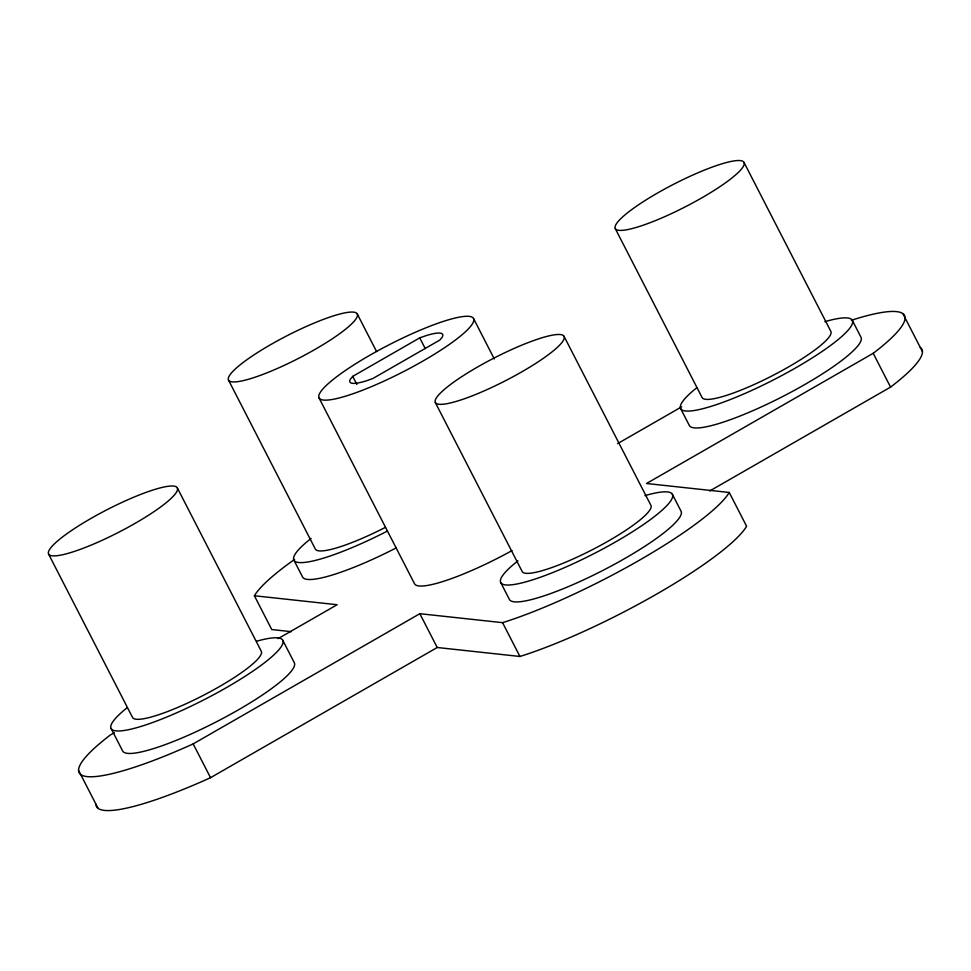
<?xml version="1.0" encoding="UTF-8"?>
<svg xmlns="http://www.w3.org/2000/svg" width="971" height="971" viewBox="0 0 971 971"><rect width="100%" height="100%" fill="white"/><g stroke="black" fill="none" stroke-linecap="round" stroke-linejoin="round"><path stroke-width="1.46" d="M352.716 376.372L350.446 379.091A52.106 9.14 -27.2 0 0 366.395 380.826L372.815 378.544L439.827 340.056L442.108 337.338A52.106 9.14 -27.2 0 0 426.16 335.602L419.739 337.872L352.716 376.372L356.879 384.455M114.372 732.668L110.439 734.926A156.816 27.504 -27.2 0 0 193.168 743.895L419.848 613.696L502.565 622.666A156.816 27.504 -27.2 0 0 729.245 492.467L746.614 526.27A156.816 27.504 -27.2 0 1 519.934 656.469L437.217 647.499L210.537 777.686A156.816 27.504 -27.2 0 1 95.923 804.158M278.155 638.59L337.119 604.727L254.39 595.757L271.759 629.56L291.312 631.672M617.507 443.674L681.715 406.8M709.752 490.962L890.565 387.101L873.196 353.31L646.516 483.497L729.245 492.467M902.896 313.645L922.45 351.672M852.32 320.381L860.998 337.289A96.505 16.92 -27.2 0 1 782.747 396.496A96.505 16.92 -27.2 0 1 689.313 425.456L680.635 408.56M744.004 162.412A72.376 12.696 -27.2 0 1 652.354 221.825A72.376 12.696 -27.2 0 1 642.499 202.174A72.376 12.696 -27.2 0 1 744.004 162.412L830.86 331.402A72.376 12.696 -27.2 0 1 772.163 375.813A72.376 12.696 -27.2 0 1 702.094 397.54L615.238 228.537M672.381 494.336L681.072 511.244A96.505 16.92 -27.2 0 1 602.809 570.45A96.505 16.92 -27.2 0 1 509.387 599.41L500.696 582.515M564.066 336.367A72.376 12.696 -27.2 0 1 472.416 395.78A72.376 12.696 -27.2 0 1 462.572 376.129A72.376 12.696 -27.2 0 1 564.066 336.367L650.922 505.357A72.376 12.696 -27.2 0 1 592.225 549.768A72.376 12.696 -27.2 0 1 522.155 571.494L435.299 402.492M473.532 318.537A86.856 15.233 -27.2 0 1 363.555 389.844A86.856 15.233 -27.2 0 1 351.733 366.261A86.856 15.233 -27.2 0 1 473.532 318.537L494.3 358.954M419.739 337.872L425.286 348.662M357.255 313.936A72.376 12.696 -27.2 0 1 265.605 373.362A72.376 12.696 -27.2 0 1 255.749 353.711A72.376 12.696 -27.2 0 1 357.255 313.936L376.554 351.49M502.565 622.666L519.934 656.469M319.022 397.892L414.556 583.789A86.856 15.233 -27.2 0 0 511.972 550.618M419.848 613.696L437.217 647.499M228.488 380.062L315.344 549.064A72.376 12.696 -27.2 0 0 385.414 527.35M293.873 560.085L302.564 576.98A96.505 16.92 -27.2 0 0 395.998 548.032M282.767 640.29L294.322 662.768A96.505 16.92 -27.2 0 1 216.06 721.987A96.505 16.92 -27.2 0 1 122.625 750.935L111.082 728.468M177.317 487.891A72.376 12.696 -27.2 0 1 85.666 547.316A72.376 12.696 -27.2 0 1 75.811 527.666A72.376 12.696 -27.2 0 1 177.317 487.891L261.308 651.31A72.376 12.696 -27.2 0 1 202.611 695.722A72.376 12.696 -27.2 0 1 132.542 717.448L48.55 554.016M193.168 743.895L210.537 777.686M78.554 770.355L98.107 808.382M920.265 347.448A156.816 27.504 -27.2 0 1 890.565 387.101M254.39 595.757A156.816 27.504 -27.2 0 1 294.601 559.381M851.421 320.26A156.816 27.504 -27.2 0 1 873.196 353.31M644.938 495.635A96.505 16.92 -27.2 0 1 651.723 518.611A96.505 16.92 -27.2 0 1 532.254 579.966A96.505 16.92 -27.2 0 1 517.931 560.862M256.817 641.163A96.505 16.92 -27.2 0 1 261.66 664.904A96.505 16.92 -27.2 0 1 143.162 725.75A96.505 16.92 -27.2 0 1 127.092 707.774M824.877 321.68A96.505 16.92 -27.2 0 1 832.098 344.329A96.505 16.92 -27.2 0 1 713.26 405.672A96.505 16.92 -27.2 0 1 696.644 387.866M387.308 531.125A96.505 16.92 -27.2 0 1 304.275 562.44A96.505 16.92 -27.2 0 1 311.108 538.432"/></g></svg>
